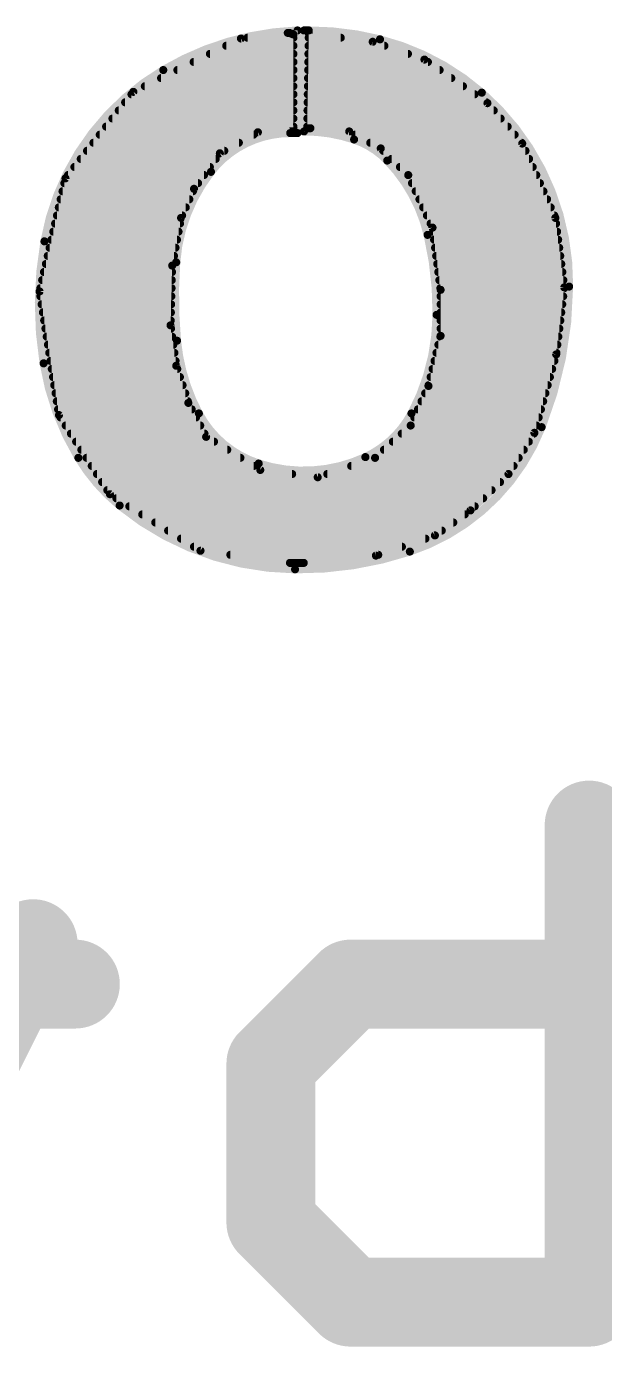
# Model space of a CAD drawing. Extents: x -1 to 111, y -11 to 60.
# Drawn here: x 56.989 to 58.806, y 4.953 to 9.103 of the extents above; entities that cross this region are included whole.
import ezdxf

# ---------------------------------------------------------------- set-up
doc = ezdxf.new("R2010")
doc.units = 0
doc.layers.add('16', color=132, linetype='CONTINUOUS')
doc.layers.add('21', color=53, linetype='CONTINUOUS')

msp = doc.modelspace()

# ---------------------------------------------------------------- linework, layer by layer
at = {"layer": '16', "const_width": 0.2794}
msp.add_lwpolyline([(57.0103, 6.2196), (56.5103, 5.2197)], dxfattribs=at)
at = {"layer": '16', "const_width": 0.1397}
msp.add_lwpolyline([(57.0728, 6.1884, 1), (56.9478, 6.2509)], format="xyb", dxfattribs=at)
at = {"layer": '21'}
for points, const_width in [([(57.8409, 9.0907, 0.1246), (57.4192, 8.9662)], 0.0254), ([(57.8104, 9.0893, 1), (57.8104, 9.0767)], 0.0127), ([(57.8178, 9.0889, 1), (57.8132, 9.0771)], 0.0127), ([(57.8112, 9.0767, 1), (57.8096, 9.0893)], 0.0127), ([(57.8155, 9.0767, 1), (57.8155, 9.0893)], 0.0127), ([(57.8346, 9.078, 1), (57.8219, 9.078)], 0.0127), ([(57.8259, 9.0721, 1), (57.8305, 9.0839)], 0.0127), ([(57.8473, 9.0907, 1), (57.8346, 9.0907)], 0.0127), ([(57.8411, 9.0844, 1), (57.8407, 9.097)], 0.0127), ([(57.8676, 9.0907, 1), (57.8549, 9.0907)], 0.0127), ([(57.8612, 9.097, 1), (57.8612, 9.0844)], 0.0127), ([(58.1, 9.0627, 0.0624), (57.8764, 9.0907)], 0.0254), ([(57.8764, 9.097, 1), (57.8764, 9.0844)], 0.0127), ([(57.8772, 9.0868, 1), (57.8756, 9.0742)], 0.0127), ([(57.8827, 9.0804, 1), (57.8701, 9.0806)], 0.0127), ([(57.8764, 9.0844, 1), (57.8764, 9.097)], 0.0127), ([(57.617, 9.0488, 1), (57.617, 9.0361)], 0.0127), ([(57.6623, 9.0716, 1), (57.6639, 9.059)], 0.0127), ([(57.6659, 9.0596, 1), (57.6603, 9.071)], 0.0127), ([(57.6839, 9.0741, 1), (57.6839, 9.0615)], 0.0127), ([(57.8282, 9.0615, 1), (57.8282, 9.0741)], 0.0127), ([(57.8282, 9.0361, 1), (57.8282, 9.0488)], 0.0127), ([(57.8758, 9.0488, 1), (57.8758, 9.0361)], 0.0127), ([(57.8762, 9.0741, 1), (57.8762, 9.0615)], 0.0127), ([(57.9768, 9.0615, 1), (57.9768, 9.0741)], 0.0127), ([(58.0792, 9.0611, 1), (58.075, 9.0491)], 0.0127), ([(58.0763, 9.0488, 1), (58.0779, 9.0614)], 0.0127), ([(58.1016, 9.0689, 1), (58.0984, 9.0565)], 0.0127), ([(58.42, 8.8951, 0.1172), (58.1, 9.0627)], 0.0254), ([(58.0984, 9.0565, 1), (58.1016, 9.0689)], 0.0127), ([(58.114, 9.0361, 1), (58.114, 9.0488)], 0.0127), ([(57.5658, 9.0234, 1), (57.5658, 9.0107)], 0.0127), ([(57.8282, 9.0107, 1), (57.8282, 9.0234)], 0.0127), ([(57.8753, 9.0234, 1), (57.8753, 9.0107)], 0.0127), ([(58.1879, 9.0107, 1), (58.1879, 9.0234)], 0.0127), ([(58.2433, 9.0044, 1), (58.2361, 8.994)], 0.0127), ([(58.2376, 8.9932, 1), (58.2418, 9.0052)], 0.0127), ([(57.4192, 8.9662, 0.2183), (57.0459, 8.4277)], 0.0254), ([(57.416, 8.9717, 1), (57.4224, 8.9607)], 0.0127), ([(57.4224, 8.9607, 1), (57.416, 8.9717)], 0.0127), ([(57.4635, 8.9726, 1), (57.4635, 8.9599)], 0.0127), ([(57.5146, 8.9979, 1), (57.5146, 8.9853)], 0.0127), ([(57.8282, 8.9853, 1), (57.8282, 8.9979)], 0.0127), ([(57.8282, 8.9599, 1), (57.8282, 8.9726)], 0.0127), ([(57.8745, 8.9726, 1), (57.8745, 8.9599)], 0.0127), ([(57.8749, 8.9979, 1), (57.8749, 8.9853)], 0.0127), ([(58.2507, 8.9853, 1), (58.2507, 8.9979)], 0.0127), ([(58.2874, 8.9599, 1), (58.2874, 8.9726)], 0.0127), ([(57.3612, 8.9217, 1), (57.3612, 8.9091)], 0.0127), ([(57.4123, 8.9472, 1), (57.4123, 8.9345)], 0.0127), ([(57.8282, 8.9345, 1), (57.8282, 8.9472)], 0.0127), ([(57.8282, 8.9091, 1), (57.8282, 8.9217)], 0.0127), ([(57.8736, 8.9217, 1), (57.8736, 8.9091)], 0.0127), ([(57.874, 8.9472, 1), (57.874, 8.9345)], 0.0127), ([(58.3241, 8.9345, 1), (58.3241, 8.9472)], 0.0127), ([(58.3608, 8.9091, 1), (58.3608, 8.9217)], 0.0127), ([(57.3193, 8.8963, 1), (57.3193, 8.8837)], 0.0127), ([(57.3225, 8.9033, 1), (57.3281, 8.8919)], 0.0127), ([(57.3303, 8.8937, 1), (57.3203, 8.9015)], 0.0127), ([(57.8282, 8.8837, 1), (57.8282, 8.8963)], 0.0127), ([(57.8732, 8.8963, 1), (57.8732, 8.8837)], 0.0127), ([(58.3975, 8.8837, 1), (58.3975, 8.8963)], 0.0127), ([(58.6943, 8.2855, 0.2195), (58.42, 8.8951)], 0.0254), ([(58.4242, 8.8999, 1), (58.4158, 8.8903)], 0.0127), ([(58.4158, 8.8903, 1), (58.4242, 8.8999)], 0.0127), ([(57.2794, 8.8455, 1), (57.2794, 8.8329)], 0.0127), ([(57.2994, 8.871, 1), (57.2994, 8.8583)], 0.0127), ([(57.8282, 8.8583, 1), (57.8282, 8.871)], 0.0127), ([(57.8282, 8.8329, 1), (57.8282, 8.8455)], 0.0127), ([(57.8723, 8.8455, 1), (57.8723, 8.8329)], 0.0127), ([(57.8728, 8.871, 1), (57.8728, 8.8583)], 0.0127), ([(58.4426, 8.8662, 1), (58.433, 8.858)], 0.0127), ([(58.4342, 8.8583, 1), (58.4342, 8.871)], 0.0127), ([(58.4342, 8.8569, 1), (58.4414, 8.8673)], 0.0127), ([(58.4575, 8.8329, 1), (58.4575, 8.8455)], 0.0127), ([(57.2396, 8.7948, 1), (57.2396, 8.7821)], 0.0127), ([(57.2595, 8.8201, 1), (57.2595, 8.8075)], 0.0127), ([(57.8282, 8.8075, 1), (57.8282, 8.8201)], 0.0127), ([(57.8282, 8.7821, 1), (57.8282, 8.7948)], 0.0127), ([(57.8715, 8.7948, 1), (57.8715, 8.7821)], 0.0127), ([(57.8719, 8.8201, 1), (57.8719, 8.8075)], 0.0127), ([(58.4793, 8.8075, 1), (58.4793, 8.8201)], 0.0127), ([(58.5012, 8.7821, 1), (58.5012, 8.7948)], 0.0127), ([(57.2196, 8.7693, 1), (57.2196, 8.7567)], 0.0127), ([(57.818, 8.7681, 0.2316), (57.5691, 8.6462)], 0.0254), ([(57.7027, 8.7567, 1), (57.7027, 8.7693)], 0.0127), ([(57.7155, 8.7769, 1), (57.7173, 8.7643)], 0.0127), ([(57.7195, 8.765, 1), (57.7133, 8.7762)], 0.0127), ([(57.818, 8.7744, 1), (57.818, 8.7618)], 0.0127), ([(57.818, 8.7618, 1), (57.818, 8.7744)], 0.0127), ([(57.8219, 8.7859, 1), (57.8346, 8.7859)], 0.0127), ([(57.8291, 8.7796, 1), (57.8273, 8.7922)], 0.0127), ([(57.8346, 8.7681, 1), (57.8473, 8.7681)], 0.0127), ([(57.8409, 8.7618, 1), (57.8409, 8.7744)], 0.0127), ([(58.0187, 8.7478, 0.0828), (57.8612, 8.7732)], 0.0254), ([(57.8612, 8.7795, 1), (57.8612, 8.7669)], 0.0127), ([(57.8549, 8.7732, 1), (57.8676, 8.7732)], 0.0127), ([(57.8651, 8.7834, 1), (57.8777, 8.7832)], 0.0127), ([(57.8714, 8.7896, 1), (57.8714, 8.777)], 0.0127), ([(57.882, 8.7896, 1), (57.881, 8.777)], 0.0127), ([(57.8815, 8.777, 1), (57.8815, 8.7896)], 0.0127), ([(58.0064, 8.7788, 1), (58.0004, 8.7676)], 0.0127), ([(58.0029, 8.7669, 1), (58.0039, 8.7795)], 0.0127), ([(58.1228, 8.6817, 0.1209), (58.0187, 8.7478)], 0.0254), ([(58.0207, 8.7538, 1), (58.0167, 8.7418)], 0.0127), ([(58.0223, 8.7693, 1), (58.0223, 8.7567)], 0.0127), ([(58.0167, 8.7418, 1), (58.0207, 8.7538)], 0.0127), ([(58.523, 8.7567, 1), (58.523, 8.7693)], 0.0127), ([(57.1797, 8.7186, 1), (57.1797, 8.7059)], 0.0127), ([(57.1997, 8.7439, 1), (57.1997, 8.7313)], 0.0127), ([(57.5939, 8.7102, 1), (57.6001, 8.699)], 0.0127), ([(57.6021, 8.7009, 1), (57.5919, 8.7083)], 0.0127), ([(57.6108, 8.7059, 1), (57.6108, 8.7186)], 0.0127), ([(57.6567, 8.7313, 1), (57.6567, 8.7439)], 0.0127), ([(58.0695, 8.7439, 1), (58.0695, 8.7313)], 0.0127), ([(58.1069, 8.7244, 1), (58.0981, 8.7152)], 0.0127), ([(58.0995, 8.7142, 1), (58.1055, 8.7254)], 0.0127), ([(58.1103, 8.7186, 1), (58.1103, 8.7059)], 0.0127), ([(58.5528, 8.7377, 1), (58.5412, 8.7325)], 0.0127), ([(58.5422, 8.731, 1), (58.5518, 8.7392)], 0.0127), ([(58.5449, 8.7313, 1), (58.5449, 8.7439)], 0.0127), ([(58.5572, 8.7059, 1), (58.5572, 8.7186)], 0.0127), ([(57.1598, 8.6931, 1), (57.1598, 8.6805)], 0.0127), ([(57.5841, 8.6805, 1), (57.5841, 8.6931)], 0.0127), ([(58.2498, 8.448, 0.1342), (58.1228, 8.6817)], 0.0254), ([(58.1274, 8.6861, 1), (58.1182, 8.6773)], 0.0127), ([(58.1182, 8.6773, 1), (58.1274, 8.6861)], 0.0127), ([(58.1365, 8.6931, 1), (58.1365, 8.6805)], 0.0127), ([(58.5685, 8.6805, 1), (58.5685, 8.6931)], 0.0127), ([(57.1069, 8.6297, 1), (57.1169, 8.6219)], 0.0127), ([(57.1181, 8.6244, 1), (57.1057, 8.6272)], 0.0127), ([(57.1199, 8.6424, 1), (57.1199, 8.6297)], 0.0127), ([(57.1399, 8.6677, 1), (57.1399, 8.6551)], 0.0127), ([(57.5691, 8.6462, 0.1478), (57.4599, 8.3617)], 0.0254), ([(57.5472, 8.6297, 1), (57.5472, 8.6424)], 0.0127), ([(57.5641, 8.6501, 1), (57.5741, 8.6423)], 0.0127), ([(57.5741, 8.6423, 1), (57.5641, 8.6501)], 0.0127), ([(57.5656, 8.6551, 1), (57.5656, 8.6677)], 0.0127), ([(58.1627, 8.6677, 1), (58.1627, 8.6551)], 0.0127), ([(58.1889, 8.6424, 1), (58.1889, 8.6297)], 0.0127), ([(58.1947, 8.6387, 1), (58.1831, 8.6333)], 0.0127), ([(58.1845, 8.6314, 1), (58.1933, 8.6406)], 0.0127), ([(58.5798, 8.6551, 1), (58.5798, 8.6677)], 0.0127), ([(58.5911, 8.6297, 1), (58.5911, 8.6424)], 0.0127), ([(57.1026, 8.5915, 1), (57.1026, 8.5789)], 0.0127), ([(57.1084, 8.6169, 1), (57.1084, 8.6043)], 0.0127), ([(57.5107, 8.5965, 1), (57.5209, 8.5891)], 0.0127), ([(57.5216, 8.5902, 1), (57.51, 8.5954)], 0.0127), ([(57.5124, 8.5789, 1), (57.5124, 8.5915)], 0.0127), ([(57.5287, 8.6043, 1), (57.5287, 8.6169)], 0.0127), ([(58.2006, 8.6169, 1), (58.2006, 8.6043)], 0.0127), ([(58.2123, 8.5915, 1), (58.2123, 8.5789)], 0.0127), ([(58.6025, 8.6043, 1), (58.6025, 8.6169)], 0.0127), ([(58.6138, 8.5789, 1), (58.6138, 8.5915)], 0.0127), ([(57.0968, 8.5662, 1), (57.0968, 8.5535)], 0.0127), ([(57.5011, 8.5535, 1), (57.5011, 8.5662)], 0.0127), ([(58.2241, 8.5662, 1), (58.2241, 8.5535)], 0.0127), ([(58.6251, 8.5535, 1), (58.6251, 8.5662)], 0.0127), ([(57.0852, 8.5153, 1), (57.0852, 8.5027)], 0.0127), ([(57.091, 8.5407, 1), (57.091, 8.5281)], 0.0127), ([(57.4693, 8.504, 1), (57.4809, 8.4988)], 0.0127), ([(57.4813, 8.5002, 1), (57.4689, 8.5026)], 0.0127), ([(57.4785, 8.5027, 1), (57.4785, 8.5153)], 0.0127), ([(57.4898, 8.5281, 1), (57.4898, 8.5407)], 0.0127), ([(58.2358, 8.5407, 1), (58.2358, 8.5281)], 0.0127), ([(58.2475, 8.5153, 1), (58.2475, 8.5027)], 0.0127), ([(58.6364, 8.5281, 1), (58.6364, 8.5407)], 0.0127), ([(58.6574, 8.5022, 1), (58.6448, 8.5006)], 0.0127), ([(58.6453, 8.4988, 1), (58.6569, 8.504)], 0.0127), ([(58.6477, 8.5027, 1), (58.6477, 8.5153)], 0.0127), ([(57.0736, 8.4645, 1), (57.0736, 8.4519)], 0.0127), ([(57.0794, 8.49, 1), (57.0794, 8.4773)], 0.0127), ([(57.4671, 8.4519, 1), (57.4671, 8.4645)], 0.0127), ([(57.4718, 8.4773, 1), (57.4718, 8.49)], 0.0127), ([(58.2592, 8.49, 1), (58.2592, 8.4773)], 0.0127), ([(58.2714, 8.4717, 1), (58.2588, 8.4701)], 0.0127), ([(58.2593, 8.4682, 1), (58.2709, 8.4736)], 0.0127), ([(58.2668, 8.4645, 1), (58.2668, 8.4519)], 0.0127), ([(58.6534, 8.4773, 1), (58.6534, 8.49)], 0.0127), ([(58.6566, 8.4519, 1), (58.6566, 8.4645)], 0.0127), ([(57.0459, 8.4277, 0.0851), (57.0433, 8.0442)], 0.0254), ([(57.0396, 8.4288, 1), (57.0522, 8.4266)], 0.0127), ([(57.0522, 8.4266, 1), (57.0396, 8.4288)], 0.0127), ([(57.0678, 8.4391, 1), (57.0678, 8.4265)], 0.0127), ([(57.4623, 8.4265, 1), (57.4623, 8.4391)], 0.0127), ([(58.2778, 8.1966, 0.0602), (58.2498, 8.448)], 0.0254), ([(58.256, 8.4495, 1), (58.2436, 8.4465)], 0.0127), ([(58.2436, 8.4465, 1), (58.256, 8.4495)], 0.0127), ([(58.2701, 8.4391, 1), (58.2701, 8.4265)], 0.0127), ([(58.6599, 8.4265, 1), (58.6599, 8.4391)], 0.0127), ([(57.0562, 8.3883, 1), (57.0562, 8.3757)], 0.0127), ([(57.062, 8.4138, 1), (57.062, 8.4011)], 0.0127), ([(57.4529, 8.3757, 1), (57.4529, 8.3883)], 0.0127), ([(57.4576, 8.4011, 1), (57.4576, 8.4138)], 0.0127), ([(58.2733, 8.4138, 1), (58.2733, 8.4011)], 0.0127), ([(58.2766, 8.3883, 1), (58.2766, 8.3757)], 0.0127), ([(58.6631, 8.4011, 1), (58.6631, 8.4138)], 0.0127), ([(58.6664, 8.3757, 1), (58.6664, 8.3883)], 0.0127), ([(57.0445, 8.3376, 1), (57.0445, 8.3249)], 0.0127), ([(57.0504, 8.3629, 1), (57.0504, 8.3503)], 0.0127), ([(57.441, 8.3527, 1), (57.4534, 8.3503)], 0.0127), ([(57.4535, 8.3513, 1), (57.4409, 8.3517)], 0.0127), ([(57.4467, 8.3249, 1), (57.4467, 8.3376)], 0.0127), ([(57.4482, 8.3503, 1), (57.4482, 8.3629)], 0.0127), ([(57.4599, 8.3617, 0.0416), (57.4624, 8.1153)], 0.0254), ([(57.4536, 8.3622, 1), (57.4662, 8.3612)], 0.0127), ([(57.4662, 8.3612, 1), (57.4536, 8.3622)], 0.0127), ([(58.2799, 8.3629, 1), (58.2799, 8.3503)], 0.0127), ([(58.2832, 8.3376, 1), (58.2832, 8.3249)], 0.0127), ([(58.6697, 8.3503, 1), (58.6697, 8.3629)], 0.0127), ([(58.6729, 8.3249, 1), (58.6729, 8.3376)], 0.0127), ([(57.0387, 8.3121, 1), (57.0387, 8.2995)], 0.0127), ([(57.446, 8.2995, 1), (57.446, 8.3121)], 0.0127), ([(58.2865, 8.3121, 1), (58.2865, 8.2995)], 0.0127), ([(58.6762, 8.2995, 1), (58.6762, 8.3121)], 0.0127), ([(57.0369, 8.2712, 1), (57.0243, 8.2692)], 0.0127), ([(57.0244, 8.2716, 1), (57.0368, 8.2688)], 0.0127), ([(57.0329, 8.2867, 1), (57.0329, 8.2741)], 0.0127), ([(57.033, 8.2614, 1), (57.033, 8.2487)], 0.0127), ([(57.4446, 8.2487, 1), (57.4446, 8.2614)], 0.0127), ([(57.4453, 8.2741, 1), (57.4453, 8.2867)], 0.0127), ([(58.2898, 8.2867, 1), (58.2898, 8.2741)], 0.0127), ([(58.2905, 8.2614, 1), (58.2905, 8.2487)], 0.0127), ([(58.2968, 8.2753, 1), (58.2842, 8.2753)], 0.0127), ([(58.2842, 8.2745, 1), (58.2968, 8.2761)], 0.0127), ([(58.608, 7.8435, 0.092), (58.6943, 8.2855)], 0.0254), ([(58.6854, 8.2821, 1), (58.6728, 8.2837)], 0.0127), ([(58.6728, 8.2821, 1), (58.6854, 8.2837)], 0.0127), ([(58.6757, 8.2487, 1), (58.6757, 8.2614)], 0.0127), ([(58.6788, 8.2741, 1), (58.6788, 8.2867)], 0.0127), ([(58.688, 8.2856, 1), (58.7006, 8.2854)], 0.0127), ([(58.7006, 8.2854, 1), (58.688, 8.2856)], 0.0127), ([(57.037, 8.2359, 1), (57.037, 8.2233)], 0.0127), ([(57.4439, 8.2233, 1), (57.4439, 8.2359)], 0.0127), ([(58.2905, 8.2359, 1), (58.2905, 8.2233)], 0.0127), ([(58.6727, 8.2233, 1), (58.6727, 8.2359)], 0.0127), ([(57.041, 8.2105, 1), (57.041, 8.1979)], 0.0127), ([(57.045, 8.1852, 1), (57.045, 8.1725)], 0.0127), ([(57.4484, 8.1645, 1), (57.4358, 8.1627)], 0.0127), ([(57.4425, 8.1725, 1), (57.4425, 8.1852)], 0.0127), ([(57.4432, 8.1979, 1), (57.4432, 8.2105)], 0.0127), ([(58.199, 7.8867, 0.1204), (58.2778, 8.1966)], 0.0254), ([(58.2715, 8.1967, 1), (58.2841, 8.1965)], 0.0127), ([(58.2841, 8.1965, 1), (58.2715, 8.1967)], 0.0127), ([(58.2905, 8.1852, 1), (58.2905, 8.1725)], 0.0127), ([(58.2905, 8.2105, 1), (58.2905, 8.1979)], 0.0127), ([(58.6666, 8.1725, 1), (58.6666, 8.1852)], 0.0127), ([(58.6696, 8.1979, 1), (58.6696, 8.2105)], 0.0127), ([(57.0489, 8.1597, 1), (57.0489, 8.1471)], 0.0127), ([(57.0529, 8.1343, 1), (57.0529, 8.1217)], 0.0127), ([(57.4358, 8.1638, 1), (57.4484, 8.1634)], 0.0127), ([(57.4435, 8.1471, 1), (57.4435, 8.1597)], 0.0127), ([(57.4471, 8.1217, 1), (57.4471, 8.1343)], 0.0127), ([(58.2899, 8.1343, 1), (58.2899, 8.1217)], 0.0127), ([(58.2905, 8.1597, 1), (58.2905, 8.1471)], 0.0127), ([(58.2842, 8.1305, 1), (58.2968, 8.1305)], 0.0127), ([(58.2967, 8.129, 1), (58.2843, 8.132)], 0.0127), ([(58.6604, 8.1217, 1), (58.6604, 8.1343)], 0.0127), ([(58.6635, 8.1471, 1), (58.6635, 8.1597)], 0.0127), ([(57.0569, 8.109, 1), (57.0569, 8.0963)], 0.0127), ([(57.4506, 8.0963, 1), (57.4506, 8.109)], 0.0127), ([(57.4624, 8.1153, 0.0995), (57.531, 7.8867)], 0.0254), ([(57.4687, 8.1159, 1), (57.4561, 8.1147)], 0.0127), ([(57.4561, 8.1147, 1), (57.4687, 8.1159)], 0.0127), ([(58.2837, 8.109, 1), (58.2837, 8.0963)], 0.0127), ([(58.6574, 8.0963, 1), (58.6574, 8.109)], 0.0127), ([(57.0433, 8.0442, 0.0949), (57.1525, 7.747)], 0.0254), ([(57.0496, 8.0452, 1), (57.037, 8.0432)], 0.0127), ([(57.0609, 8.0836, 1), (57.0609, 8.0709)], 0.0127), ([(57.0649, 8.0581, 1), (57.0649, 8.0455)], 0.0127), ([(57.4542, 8.0709, 1), (57.4542, 8.0836)], 0.0127), ([(57.4578, 8.0455, 1), (57.4578, 8.0581)], 0.0127), ([(58.2715, 8.0581, 1), (58.2715, 8.0455)], 0.0127), ([(58.2776, 8.0836, 1), (58.2776, 8.0709)], 0.0127), ([(58.6474, 8.0729, 1), (58.66, 8.0713)], 0.0127), ([(58.6598, 8.0704, 1), (58.6476, 8.0738)], 0.0127), ([(58.6481, 8.0455, 1), (58.6481, 8.0581)], 0.0127), ([(58.6543, 8.0709, 1), (58.6543, 8.0836)], 0.0127), ([(57.037, 8.0432, 1), (57.0496, 8.0452)], 0.0127), ([(57.0689, 8.0328, 1), (57.0689, 8.0201)], 0.0127), ([(57.0729, 8.0074, 1), (57.0729, 7.9947)], 0.0127), ([(57.4659, 8.0386, 1), (57.4539, 8.0346)], 0.0127), ([(57.4536, 8.0357, 1), (57.4662, 8.0375)], 0.0127), ([(57.4632, 8.0201, 1), (57.4632, 8.0328)], 0.0127), ([(57.4715, 7.9947, 1), (57.4715, 8.0074)], 0.0127), ([(58.2592, 8.0074, 1), (58.2592, 7.9947)], 0.0127), ([(58.2653, 8.0328, 1), (58.2653, 8.0201)], 0.0127), ([(58.6339, 7.9947, 1), (58.6339, 8.0074)], 0.0127), ([(58.641, 8.0201, 1), (58.641, 8.0328)], 0.0127), ([(57.0768, 7.982, 1), (57.0768, 7.9692)], 0.0127), ([(57.4798, 7.9692, 1), (57.4798, 7.982)], 0.0127), ([(58.2462, 7.9746, 1), (58.2586, 7.9716)], 0.0127), ([(58.253, 7.982, 1), (58.253, 7.9692)], 0.0127), ([(58.2582, 7.9705, 1), (58.2466, 7.9757)], 0.0127), ([(58.6268, 7.9692, 1), (58.6268, 7.982)], 0.0127), ([(57.0808, 7.9566, 1), (57.0808, 7.9439)], 0.0127), ([(57.0848, 7.9312, 1), (57.0848, 7.9184)], 0.0127), ([(57.4881, 7.9439, 1), (57.4881, 7.9566)], 0.0127), ([(57.5036, 7.9226, 1), (57.4924, 7.9168)], 0.0127), ([(57.492, 7.9177, 1), (57.504, 7.9217)], 0.0127), ([(57.4963, 7.9184, 1), (57.4963, 7.9312)], 0.0127), ([(58.2307, 7.9312, 1), (58.2307, 7.9184)], 0.0127), ([(58.2421, 7.9566, 1), (58.2421, 7.9439)], 0.0127), ([(58.6127, 7.9184, 1), (58.6127, 7.9312)], 0.0127), ([(58.6198, 7.9439, 1), (58.6198, 7.9566)], 0.0127), ([(57.0888, 7.9058, 1), (57.0888, 7.893)], 0.0127), ([(57.0853, 7.8806, 1), (57.0979, 7.8826)], 0.0127), ([(57.0969, 7.885, 1), (57.0863, 7.8782)], 0.0127), ([(57.0965, 7.8804, 1), (57.0965, 7.8677)], 0.0127), ([(57.5086, 7.893, 1), (57.5086, 7.9058)], 0.0127), ([(57.5219, 7.8677, 1), (57.5219, 7.8804)], 0.0127), ([(57.531, 7.8867, 0.1942), (57.719, 7.7292)], 0.0254), ([(57.5366, 7.8897, 1), (57.5254, 7.8837)], 0.0127), ([(57.5254, 7.8837, 1), (57.5366, 7.8897)], 0.0127), ([(58.0542, 7.7495, 0.1633), (58.199, 7.8867)], 0.0254), ([(58.1934, 7.8897, 1), (58.2046, 7.8837)], 0.0127), ([(58.2046, 7.8837, 1), (58.1934, 7.8897)], 0.0127), ([(58.2079, 7.8804, 1), (58.2079, 7.8677)], 0.0127), ([(58.2193, 7.9058, 1), (58.2193, 7.893)], 0.0127), ([(58.5986, 7.8677, 1), (58.5986, 7.8804)], 0.0127), ([(58.6056, 7.893, 1), (58.6056, 7.9058)], 0.0127), ([(57.1128, 7.855, 1), (57.1128, 7.8422)], 0.0127), ([(57.5352, 7.8422, 1), (57.5352, 7.855)], 0.0127), ([(58.1939, 7.4524, 0.2224), (58.608, 7.8435)], 0.0254), ([(58.1965, 7.855, 1), (58.1965, 7.8422)], 0.0127), ([(58.1907, 7.8512, 1), (58.2023, 7.846)], 0.0127), ([(58.2008, 7.8439, 1), (58.1922, 7.8533)], 0.0127), ([(58.5915, 7.8422, 1), (58.5915, 7.855)], 0.0127), ([(58.6021, 7.8458, 1), (58.6139, 7.8412)], 0.0127), ([(58.6139, 7.8412, 1), (58.6021, 7.8458)], 0.0127), ([(57.1291, 7.8296, 1), (57.1291, 7.8168)], 0.0127), ([(57.1455, 7.8042, 1), (57.1455, 7.7915)], 0.0127), ([(57.5572, 7.8184, 1), (57.5506, 7.8076)], 0.0127), ([(57.5483, 7.8101, 1), (57.5595, 7.8159)], 0.0127), ([(57.5486, 7.8168, 1), (57.5486, 7.8296)], 0.0127), ([(57.5787, 7.7915, 1), (57.5787, 7.8042)], 0.0127), ([(58.1406, 7.8042, 1), (58.1406, 7.7915)], 0.0127), ([(58.1686, 7.8296, 1), (58.1686, 7.8168)], 0.0127), ([(58.5676, 7.7915, 1), (58.5676, 7.8042)], 0.0127), ([(58.579, 7.8274, 1), (58.5912, 7.824)], 0.0127), ([(58.5905, 7.8223, 1), (58.5797, 7.8291)], 0.0127), ([(58.5835, 7.8168, 1), (58.5835, 7.8296)], 0.0127), ([(57.1618, 7.7788, 1), (57.1618, 7.766)], 0.0127), ([(57.6202, 7.766, 1), (57.6202, 7.7788)], 0.0127), ([(57.719, 7.7292, 0.1897), (58.0542, 7.7495)], 0.0254), ([(58.0515, 7.7553, 1), (58.0569, 7.7437)], 0.0127), ([(58.0569, 7.7437, 1), (58.0515, 7.7553)], 0.0127), ([(58.1127, 7.7788, 1), (58.1127, 7.766)], 0.0127), ([(58.5516, 7.766, 1), (58.5516, 7.7788)], 0.0127), ([(57.1525, 7.747, 0.0859), (57.2821, 7.5971)], 0.0254), ([(57.1579, 7.7503, 1), (57.1471, 7.7437)], 0.0127), ([(57.1471, 7.7437, 1), (57.1579, 7.7503)], 0.0127), ([(57.1781, 7.7534, 1), (57.1781, 7.7407)], 0.0127), ([(57.1945, 7.728, 1), (57.1945, 7.7153)], 0.0127), ([(57.6617, 7.7407, 1), (57.6617, 7.7534)], 0.0127), ([(57.7032, 7.7153, 1), (57.7032, 7.728)], 0.0127), ([(57.721, 7.7352, 1), (57.717, 7.7232)], 0.0127), ([(57.717, 7.7232, 1), (57.721, 7.7352)], 0.0127), ([(57.7248, 7.7152, 1), (57.7232, 7.7026)], 0.0127), ([(57.7207, 7.7035, 1), (57.7273, 7.7143)], 0.0127), ([(58.0096, 7.728, 1), (58.0096, 7.7153)], 0.0127), ([(58.0847, 7.7534, 1), (58.0847, 7.7407)], 0.0127), ([(58.0804, 7.7517, 1), (58.089, 7.7423)], 0.0127), ([(58.0867, 7.741, 1), (58.0827, 7.753)], 0.0127), ([(58.5197, 7.7153, 1), (58.5197, 7.728)], 0.0127), ([(58.5357, 7.7407, 1), (58.5357, 7.7534)], 0.0127), ([(57.2108, 7.7026, 1), (57.2108, 7.6898)], 0.0127), ([(57.2271, 7.6772, 1), (57.2271, 7.6645)], 0.0127), ([(57.824, 7.6898, 1), (57.824, 7.7026)], 0.0127), ([(57.9024, 7.692, 1), (57.9064, 7.68)], 0.0127), ([(57.9036, 7.6797, 1), (57.9052, 7.6923)], 0.0127), ([(57.9345, 7.7026, 1), (57.9345, 7.6898)], 0.0127), ([(58.4773, 7.6645, 1), (58.4773, 7.6772)], 0.0127), ([(58.4984, 7.6996, 1), (58.5092, 7.6928)], 0.0127), ([(58.5082, 7.6916, 1), (58.4994, 7.7008)], 0.0127), ([(58.5038, 7.6898, 1), (58.5038, 7.7026)], 0.0127), ([(57.2434, 7.6518, 1), (57.2434, 7.6391)], 0.0127), ([(57.255, 7.6381, 1), (57.2482, 7.6273)], 0.0127), ([(57.2463, 7.6293, 1), (57.2569, 7.6361)], 0.0127), ([(58.4507, 7.6391, 1), (58.4507, 7.6518)], 0.0127), ([(57.2719, 7.6264, 1), (57.2719, 7.6136)], 0.0127), ([(57.2821, 7.5971, 0.1703), (57.8333, 7.3965)], 0.0254), ([(57.2861, 7.602, 1), (57.2781, 7.5922)], 0.0127), ([(57.2781, 7.5922, 1), (57.2861, 7.602)], 0.0127), ([(57.3126, 7.601, 1), (57.3126, 7.5883)], 0.0127), ([(58.3977, 7.5883, 1), (58.3977, 7.601)], 0.0127), ([(58.4242, 7.6136, 1), (58.4242, 7.6264)], 0.0127), ([(57.3532, 7.5756, 1), (57.3532, 7.5629)], 0.0127), ([(57.3939, 7.5502, 1), (57.3939, 7.5374)], 0.0127), ([(58.3303, 7.5374, 1), (58.3303, 7.5502)], 0.0127), ([(58.3664, 7.5629, 1), (58.3664, 7.5756)], 0.0127), ([(58.38, 7.5865, 1), (58.3888, 7.5773)], 0.0127), ([(58.3881, 7.5767, 1), (58.3807, 7.5871)], 0.0127), ([(57.4345, 7.5248, 1), (57.4345, 7.5121)], 0.0127), ([(58.269, 7.5084, 1), (58.2764, 7.498)], 0.0127), ([(58.2748, 7.4972, 1), (58.2706, 7.5092)], 0.0127), ([(58.2943, 7.5121, 1), (58.2943, 7.5248)], 0.0127), ([(57.4751, 7.4994, 1), (57.4751, 7.4867)], 0.0127), ([(57.5158, 7.474, 1), (57.5158, 7.4612)], 0.0127), ([(58.1688, 7.4612, 1), (58.1688, 7.474)], 0.0127), ([(58.2429, 7.4867, 1), (58.2429, 7.4994)], 0.0127), ([(57.537, 7.4612, 1), (57.5352, 7.4486)], 0.0127), ([(57.5327, 7.4495, 1), (57.5395, 7.4603)], 0.0127), ([(57.6299, 7.4486, 1), (57.6299, 7.4359)], 0.0127), ([(57.8173, 7.4232, 1), (57.8173, 7.4104)], 0.0127), ([(57.8333, 7.3965, 0.083), (58.1939, 7.4524)], 0.0254), ([(57.8606, 7.4104, 1), (57.8606, 7.4232)], 0.0127), ([(58.0852, 7.4457, 1), (58.0894, 7.4337)], 0.0127), ([(58.0879, 7.4334, 1), (58.0867, 7.446)], 0.0127), ([(58.0946, 7.4359, 1), (58.0946, 7.4486)], 0.0127), ([(58.1919, 7.4584, 1), (58.1959, 7.4464)], 0.0127), ([(58.1959, 7.4464, 1), (58.1919, 7.4584)], 0.0127), ([(57.8334, 7.4028, 1), (57.8332, 7.3902)], 0.0127), ([(57.8352, 7.4206, 1), (57.8364, 7.408)], 0.0127), ([(57.8332, 7.3902, 1), (57.8334, 7.4028)], 0.0127), ([(57.8349, 7.408, 1), (57.8367, 7.4206)], 0.0127), ([(58.8271, 6.5926, 1), (58.6874, 6.5926)], 0.1397), ([(56.9424, 6.0432, 1), (56.8436, 6.142)], 0.1397), ([(57.143, 6.0228, 1), (57.143, 6.1625)], 0.1397), ([(58.0074, 6.1625, 1), (58.0074, 6.0228)], 0.1397), ([(58.0567, 6.0432, 1), (57.958, 6.142)], 0.1397), ([(58.7573, 6.0228, 1), (58.7573, 6.1625)], 0.1397), ([(57.8272, 5.8426, 1), (57.6875, 5.8426)], 0.1397), ([(57.708, 5.892, 1), (57.8068, 5.7932)], 0.1397), ([(57.8068, 5.3921, 1), (57.708, 5.2933)], 0.1397), ([(57.6875, 5.3427, 1), (57.8272, 5.3427)], 0.1397), ([(58.0074, 5.1626, 1), (58.0074, 5.0229)], 0.1397), ([(58.7573, 5.0229, 1), (58.7573, 5.1626)], 0.1397), ([(57.958, 5.0433, 1), (58.0567, 5.1421)], 0.1397), ([(58.6874, 5.0927, 1), (58.8271, 5.0927)], 0.1397)]:
    msp.add_lwpolyline(points, format="xyb", dxfattribs=dict(at, const_width=const_width))
for points, const_width in [([(57.6631, 9.0653), (57.8104, 9.083)], 0.0254), ([(57.8104, 9.083), (57.8155, 9.083)], 0.0254), ([(57.8155, 9.083), (57.8282, 9.078)], 0.0254), ([(57.8282, 9.078), (57.8282, 8.7859)], 0.0254), ([(57.8409, 9.0907), (57.8409, 8.7681)], 0.0254), ([(57.8612, 8.7732), (57.8612, 9.0907)], 0.0254), ([(57.8612, 9.0907), (57.8764, 9.0907)], 0.0254), ([(57.8714, 8.7833), (57.8764, 9.0805)], 0.0254), ([(57.8764, 9.0805), (58.0771, 9.0551)], 0.0254), ([(57.3253, 8.8976), (57.6631, 9.0653)], 0.0254), ([(57.617, 9.0424), (57.8282, 9.0424)], 0.0254), ([(57.6839, 9.0678), (57.8282, 9.0678)], 0.0254), ([(57.8758, 9.0424), (58.114, 9.0424)], 0.0254), ([(57.8762, 9.0678), (57.9768, 9.0678)], 0.0254), ([(58.0771, 9.0551), (58.2397, 8.9992)], 0.0254), ([(57.5658, 9.017), (57.8282, 9.017)], 0.0254), ([(57.8753, 9.017), (58.1879, 9.017)], 0.0254), ([(58.2397, 8.9992), (58.4378, 8.8621)], 0.0254), ([(57.4635, 8.9662), (57.8282, 8.9662)], 0.0254), ([(57.5146, 8.9916), (57.8282, 8.9916)], 0.0254), ([(57.8745, 8.9662), (58.2874, 8.9662)], 0.0254), ([(57.8749, 8.9916), (58.2507, 8.9916)], 0.0254), ([(57.3612, 8.9154), (57.8282, 8.9154)], 0.0254), ([(57.4123, 8.9408), (57.8282, 8.9408)], 0.0254), ([(57.8736, 8.9154), (58.3608, 8.9154)], 0.0254), ([(57.874, 8.9408), (58.3241, 8.9408)], 0.0254), ([(57.1119, 8.6258), (57.3253, 8.8976)], 0.0254), ([(57.3193, 8.89), (57.8282, 8.89)], 0.0254), ([(57.8732, 8.89), (58.3975, 8.89)], 0.0254), ([(57.2794, 8.8392), (57.8282, 8.8392)], 0.0254), ([(57.2994, 8.8646), (57.8282, 8.8646)], 0.0254), ([(57.8723, 8.8392), (58.4575, 8.8392)], 0.0254), ([(57.8728, 8.8646), (58.4342, 8.8646)], 0.0254), ([(58.4378, 8.8621), (58.547, 8.7351)], 0.0254), ([(57.2396, 8.7884), (57.8282, 8.7884)], 0.0254), ([(57.2595, 8.8138), (57.8282, 8.8138)], 0.0254), ([(57.8715, 8.7884), (58.5012, 8.7884)], 0.0254), ([(57.8719, 8.8138), (58.4793, 8.8138)], 0.0254), ([(57.2196, 8.763), (57.7027, 8.763)], 0.0254), ([(57.7164, 8.7706), (57.597, 8.7046)], 0.0254), ([(57.8282, 8.7859), (57.7164, 8.7706)], 0.0254), ([(57.8409, 8.7681), (57.818, 8.7681)], 0.0254), ([(57.8815, 8.7833), (57.8714, 8.7833)], 0.0254), ([(58.0034, 8.7732), (57.8815, 8.7833)], 0.0254), ([(58.1025, 8.7198), (58.0034, 8.7732)], 0.0254), ([(58.0223, 8.763), (58.523, 8.763)], 0.0254), ([(57.1797, 8.7122), (57.6108, 8.7122)], 0.0254), ([(57.1997, 8.7376), (57.6567, 8.7376)], 0.0254), ([(57.597, 8.7046), (57.5158, 8.5928)], 0.0254), ([(58.0695, 8.7376), (58.5449, 8.7376)], 0.0254), ([(58.1889, 8.636), (58.1025, 8.7198)], 0.0254), ([(58.1103, 8.7122), (58.5572, 8.7122)], 0.0254), ([(58.547, 8.7351), (58.6511, 8.5014)], 0.0254), ([(57.1598, 8.6868), (57.5841, 8.6868)], 0.0254), ([(58.1365, 8.6868), (58.5685, 8.6868)], 0.0254), ([(57.0306, 8.2702), (57.1119, 8.6258)], 0.0254), ([(57.1199, 8.636), (57.5472, 8.636)], 0.0254), ([(57.1399, 8.6614), (57.5656, 8.6614)], 0.0254), ([(58.1627, 8.6614), (58.5798, 8.6614)], 0.0254), ([(58.2651, 8.4709), (58.1889, 8.636)], 0.0254), ([(58.1889, 8.636), (58.5911, 8.636)], 0.0254), ([(57.1026, 8.5852), (57.5124, 8.5852)], 0.0254), ([(57.1084, 8.6106), (57.5287, 8.6106)], 0.0254), ([(57.5158, 8.5928), (57.4751, 8.5014)], 0.0254), ([(58.2006, 8.6106), (58.6025, 8.6106)], 0.0254), ([(58.2123, 8.5852), (58.6138, 8.5852)], 0.0254), ([(57.0968, 8.5598), (57.5011, 8.5598)], 0.0254), ([(58.2241, 8.5598), (58.6251, 8.5598)], 0.0254), ([(57.0852, 8.509), (57.4785, 8.509)], 0.0254), ([(57.091, 8.5344), (57.4898, 8.5344)], 0.0254), ([(57.4751, 8.5014), (57.4472, 8.3515)], 0.0254), ([(58.2358, 8.5344), (58.6364, 8.5344)], 0.0254), ([(58.2475, 8.509), (58.6477, 8.509)], 0.0254), ([(58.6511, 8.5014), (58.6791, 8.2829)], 0.0254), ([(57.0736, 8.4582), (57.4671, 8.4582)], 0.0254), ([(57.0794, 8.4836), (57.4718, 8.4836)], 0.0254), ([(58.2592, 8.4836), (58.6534, 8.4836)], 0.0254), ([(58.2905, 8.2753), (58.2651, 8.4709)], 0.0254), ([(58.2668, 8.4582), (58.6566, 8.4582)], 0.0254), ([(57.0678, 8.4328), (57.4623, 8.4328)], 0.0254), ([(58.2701, 8.4328), (58.6599, 8.4328)], 0.0254), ([(57.0562, 8.382), (57.4529, 8.382)], 0.0254), ([(57.062, 8.4074), (57.4576, 8.4074)], 0.0254), ([(58.2733, 8.4074), (58.6631, 8.4074)], 0.0254), ([(58.2766, 8.382), (58.6664, 8.382)], 0.0254), ([(57.0445, 8.3312), (57.4467, 8.3312)], 0.0254), ([(57.0504, 8.3566), (57.4482, 8.3566)], 0.0254), ([(57.4472, 8.3515), (57.4421, 8.1636)], 0.0254), ([(58.2799, 8.3566), (58.6697, 8.3566)], 0.0254), ([(58.2832, 8.3312), (58.6729, 8.3312)], 0.0254), ([(57.0387, 8.3058), (57.446, 8.3058)], 0.0254), ([(58.2865, 8.3058), (58.6762, 8.3058)], 0.0254), ([(57.0916, 7.8816), (57.0306, 8.2702)], 0.0254), ([(57.0329, 8.2804), (57.4453, 8.2804)], 0.0254), ([(57.033, 8.255), (57.4446, 8.255)], 0.0254), ([(58.2898, 8.2804), (58.6788, 8.2804)], 0.0254), ([(58.2905, 8.1305), (58.2905, 8.2753)], 0.0254), ([(58.2905, 8.255), (58.6757, 8.255)], 0.0254), ([(58.6791, 8.2829), (58.6537, 8.0721)], 0.0254), ([(57.037, 8.2296), (57.4439, 8.2296)], 0.0254), ([(58.2905, 8.2296), (58.6727, 8.2296)], 0.0254), ([(57.041, 8.2042), (57.4432, 8.2042)], 0.0254), ([(57.045, 8.1788), (57.4425, 8.1788)], 0.0254), ([(57.4421, 8.1636), (57.4599, 8.0366)], 0.0254), ([(58.2905, 8.2042), (58.6696, 8.2042)], 0.0254), ([(58.2905, 8.1788), (58.6666, 8.1788)], 0.0254), ([(57.0489, 8.1534), (57.4435, 8.1534)], 0.0254), ([(57.0529, 8.128), (57.4471, 8.128)], 0.0254), ([(58.2524, 7.9731), (58.2905, 8.1305)], 0.0254), ([(58.2899, 8.128), (58.6604, 8.128)], 0.0254), ([(58.2905, 8.1534), (58.6635, 8.1534)], 0.0254), ([(57.0569, 8.1026), (57.4506, 8.1026)], 0.0254), ([(58.2837, 8.1026), (58.6574, 8.1026)], 0.0254), ([(57.0609, 8.0772), (57.4542, 8.0772)], 0.0254), ([(57.0649, 8.0518), (57.4578, 8.0518)], 0.0254), ([(58.2715, 8.0518), (58.6481, 8.0518)], 0.0254), ([(58.2776, 8.0772), (58.6543, 8.0772)], 0.0254), ([(58.6537, 8.0721), (58.5851, 7.8257)], 0.0254), ([(57.0689, 8.0264), (57.4632, 8.0264)], 0.0254), ([(57.0729, 8.001), (57.4715, 8.001)], 0.0254), ([(57.4599, 8.0366), (57.498, 7.9197)], 0.0254), ([(58.2592, 8.001), (58.6339, 8.001)], 0.0254), ([(58.2653, 8.0264), (58.641, 8.0264)], 0.0254), ([(57.0768, 7.9756), (57.4798, 7.9756)], 0.0254), ([(58.1965, 7.8486), (58.2524, 7.9731)], 0.0254), ([(58.253, 7.9756), (58.6268, 7.9756)], 0.0254), ([(57.0808, 7.9502), (57.4881, 7.9502)], 0.0254), ([(57.0848, 7.9248), (57.4963, 7.9248)], 0.0254), ([(57.498, 7.9197), (57.5539, 7.813)], 0.0254), ([(58.2307, 7.9248), (58.6127, 7.9248)], 0.0254), ([(58.2421, 7.9502), (58.6198, 7.9502)], 0.0254), ([(57.0888, 7.8994), (57.5086, 7.8994)], 0.0254), ([(57.2516, 7.6327), (57.0916, 7.8816)], 0.0254), ([(57.0965, 7.874), (57.5219, 7.874)], 0.0254), ([(58.2079, 7.874), (58.5986, 7.874)], 0.0254), ([(58.2193, 7.8994), (58.6056, 7.8994)], 0.0254), ([(57.1128, 7.8486), (57.5352, 7.8486)], 0.0254), ([(58.0847, 7.747), (58.1965, 7.8486)], 0.0254), ([(58.1965, 7.8486), (58.5915, 7.8486)], 0.0254), ([(57.1291, 7.8232), (57.5486, 7.8232)], 0.0254), ([(57.1455, 7.7978), (57.5787, 7.7978)], 0.0254), ([(57.5539, 7.813), (57.724, 7.7089)], 0.0254), ([(58.1406, 7.7978), (58.5676, 7.7978)], 0.0254), ([(58.1686, 7.8232), (58.5835, 7.8232)], 0.0254), ([(58.5851, 7.8257), (58.5038, 7.6962)], 0.0254), ([(57.1618, 7.7724), (57.6202, 7.7724)], 0.0254), ([(58.1127, 7.7724), (58.5516, 7.7724)], 0.0254), ([(57.1781, 7.747), (57.6617, 7.747)], 0.0254), ([(57.1945, 7.7216), (57.7032, 7.7216)], 0.0254), ([(57.724, 7.7089), (57.9044, 7.686)], 0.0254), ([(57.9044, 7.686), (58.0847, 7.747)], 0.0254), ([(58.0096, 7.7216), (58.5197, 7.7216)], 0.0254), ([(58.0847, 7.747), (58.5357, 7.747)], 0.0254), ([(57.2108, 7.6962), (57.824, 7.6962)], 0.0254), ([(57.2271, 7.6708), (58.4773, 7.6708)], 0.0254), ([(57.9345, 7.6962), (58.5038, 7.6962)], 0.0254), ([(58.5038, 7.6962), (58.3844, 7.5819)], 0.0254), ([(57.2434, 7.6454), (58.4507, 7.6454)], 0.0254), ([(57.5361, 7.4549), (57.2516, 7.6327)], 0.0254), ([(57.2719, 7.62), (58.4242, 7.62)], 0.0254), ([(57.3126, 7.5946), (58.3977, 7.5946)], 0.0254), ([(57.3532, 7.5692), (58.3664, 7.5692)], 0.0254), ([(57.3939, 7.5438), (58.3303, 7.5438)], 0.0254), ([(58.3844, 7.5819), (58.2727, 7.5032)], 0.0254), ([(57.4345, 7.5184), (58.2943, 7.5184)], 0.0254), ([(58.2727, 7.5032), (58.0873, 7.4397)], 0.0254), ([(57.4751, 7.493), (58.2429, 7.493)], 0.0254), ([(57.5158, 7.4676), (58.1688, 7.4676)], 0.0254), ([(57.8358, 7.4143), (57.5361, 7.4549)], 0.0254), ([(57.6299, 7.4422), (58.0946, 7.4422)], 0.0254), ([(57.8173, 7.4168), (57.8606, 7.4168)], 0.0254), ([(58.0873, 7.4397), (57.8358, 7.4143)], 0.0254), ([(58.7573, 6.5926), (58.7573, 5.0927)], 0.2794), ([(56.3931, 5.5927), (56.893, 6.0926)], 0.2794), ([(56.893, 6.0926), (57.143, 6.0926)], 0.2794), ([(57.7574, 5.8426), (58.0074, 6.0926)], 0.2794), ([(58.0074, 6.0926), (58.7573, 6.0926)], 0.2794), ([(57.7574, 5.3427), (57.7574, 5.8426)], 0.2794), ([(58.0074, 5.0927), (57.7574, 5.3427)], 0.2794), ([(58.7573, 5.0927), (58.0074, 5.0927)], 0.2794)]:
    msp.add_lwpolyline(points, dxfattribs=dict(at, const_width=const_width))

doc.saveas('drawing.dxf')
